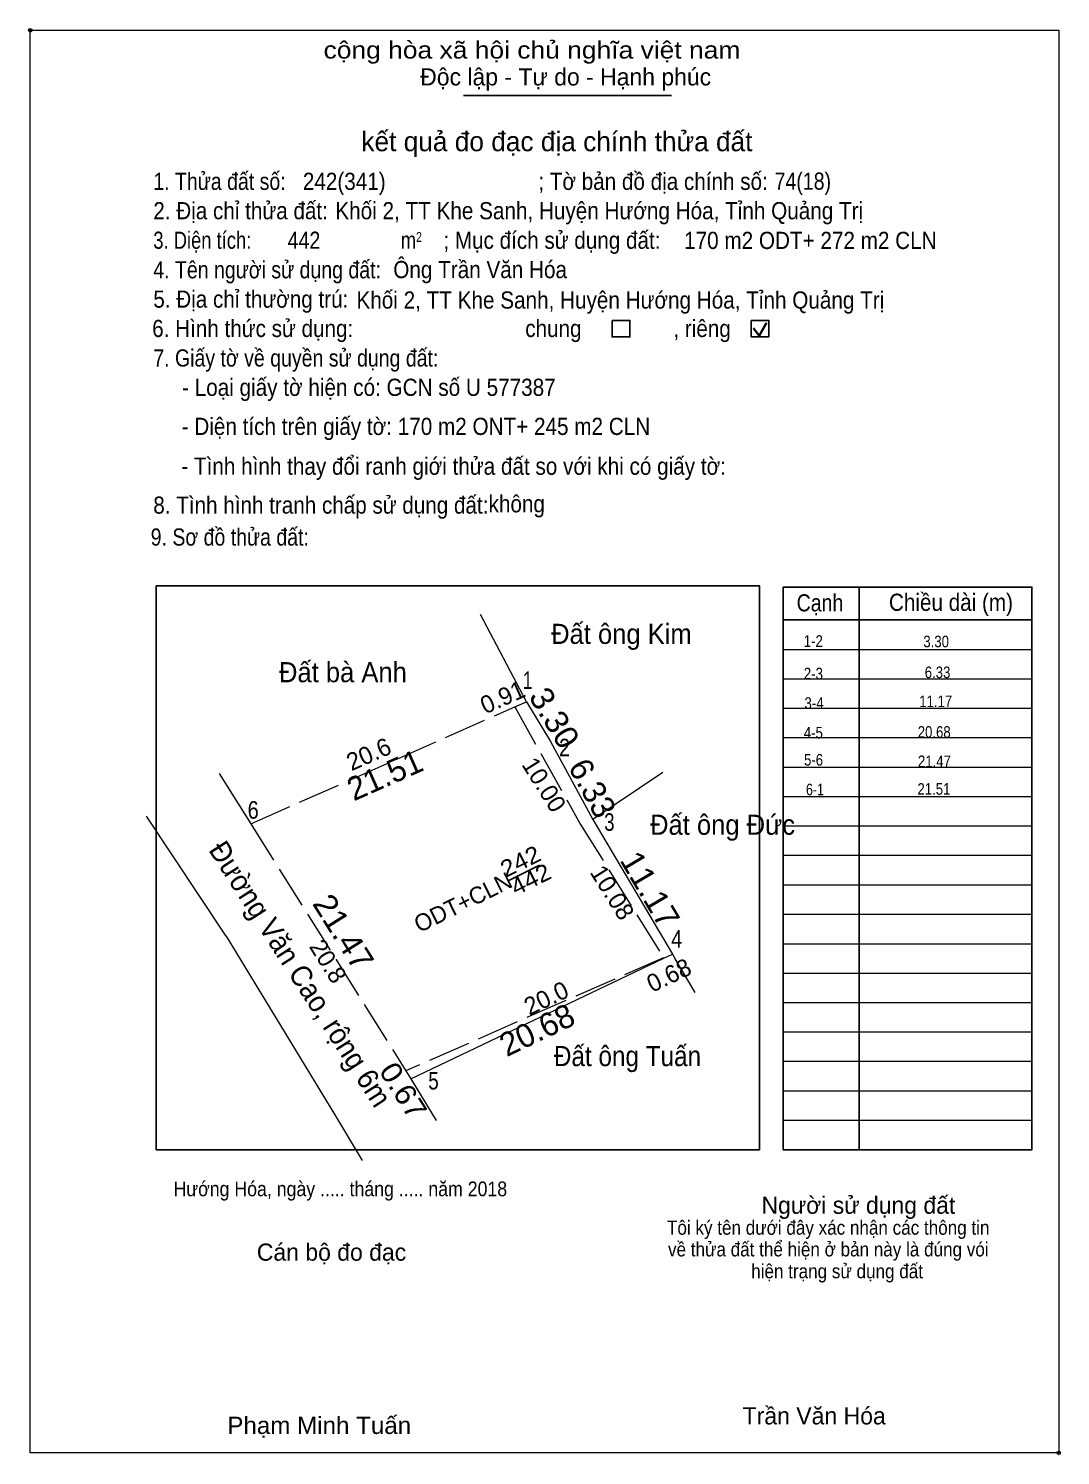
# Model space of a CAD drawing. Header units: metres. Extents: x 550892 to 551548, y 1839195 to 1839337.
# Drawn here: x 551202.8 to 551258, y 1839197.9 to 1839274.3 of the extents above; entities that cross this region are included whole.
import ezdxf
from ezdxf.enums import TextEntityAlignment as Align

# ---------------------------------------------------------------- set-up
doc = ezdxf.new("R2010")
doc.units = ezdxf.units.M
doc.header["$LTSCALE"] = 0.38
doc.header["$PDMODE"] = 32
doc.header["$PDSIZE"] = 0.19
doc.linetypes.add('LONG_DASHED', pattern=[7.5, 6, -1.5])
for name, color, linetype, lineweight in [('1', 7, 'Continuous', 13), ('2', 7, 'Continuous', 13), ('55', 7, 'LONG_DASHED', 13), ('6', 7, 'Continuous', 13), ('63', 7, 'Continuous', 13), ('7', 7, 'Continuous', 13)]:
    doc.layers.add(name, color=color, linetype=linetype, lineweight=lineweight)
doc.layers.add('4', color=7, linetype='Continuous')

msp = doc.modelspace()

# ---------------------------------------------------------------- linework, layer by layer
at = {"layer": '2'}
for p, q in [((551229.47, 1839238.26), (551227.01, 1839242.94)), ((551228.84, 1839237.99), (551229.47, 1839238.26)), ((551213.03, 1839234.42), (551214.72, 1839231.73)), ((551236.77, 1839234.48), (551233.02, 1839231.97)), ((551213.39, 1839225.72), (551209.13, 1839232.14)), ((551233.02, 1839231.97), (551237.28, 1839224.76)), ((551237.28, 1839224.76), (551237.42, 1839224.52)), ((551238.49, 1839222.71), (551237.42, 1839224.52)), ((551223.01, 1839218.52), (551223.28, 1839218.09)), ((551223.28, 1839218.09), (551224.63, 1839215.86))]:
    msp.add_line(p, q, dxfattribs=at)
at = {"layer": '2', "linetype": 'LONG_DASHED'}
for q in [(551228.84, 1839237.99), (551223.01, 1839218.52)]:
    msp.add_line((551214.72, 1839231.73), q, dxfattribs=at)
at = {"layer": '2', "lineweight": 25}
msp.add_line((551228.48, 1839228.69), (551230.16, 1839229.52), dxfattribs=at)
at = {"layer": '2'}
for points in [[(551229.47, 1839238.26), (551230.75, 1839236.14), (551233.02, 1839231.97)], [(551213.39, 1839225.72), (551219.21, 1839216.16), (551220.57, 1839213.9), (551220.68, 1839213.72)], [(551223.28, 1839218.09), (551236.82, 1839224.54), (551237.28, 1839224.76)]]:
    msp.add_lwpolyline(points, dxfattribs=at)
at = {"layer": '55'}
msp.add_line((551236.8, 1839224.57), (551223.01, 1839218.52), dxfattribs=at)
msp.add_lwpolyline([(551228.84, 1839237.99), (551232.36, 1839231.7), (551236.8, 1839224.57)], dxfattribs=at)
at = {"layer": '7', "lineweight": 25}
for p, q in [((551226.09, 1839270.7), (551237.22, 1839270.7)), ((551247.27, 1839244.4), (551247.27, 1839214.3)), ((551243.2, 1839242.64), (551256.51, 1839242.64))]:
    msp.add_line(p, q, dxfattribs=at)
at = {"layer": '7', "lineweight": 35}
for p, q in [((551241.61, 1839258.26), (551241.92, 1839257.85)), ((551241.92, 1839257.85), (551242.31, 1839258.54))]:
    msp.add_line(p, q, dxfattribs=at)
at = {"layer": '7'}
for p, q in [((551243.2, 1839241.07), (551256.51, 1839241.07)), ((551243.2, 1839239.5), (551256.51, 1839239.5)), ((551243.2, 1839237.92), (551256.51, 1839237.92)), ((551243.2, 1839236.35), (551256.51, 1839236.35)), ((551243.2, 1839234.77), (551256.51, 1839234.77)), ((551243.2, 1839233.2), (551256.51, 1839233.2)), ((551243.2, 1839231.62), (551256.51, 1839231.62)), ((551243.2, 1839230.05), (551256.51, 1839230.05)), ((551243.2, 1839228.47), (551256.51, 1839228.47)), ((551243.2, 1839226.9), (551256.51, 1839226.9)), ((551243.2, 1839225.32), (551256.51, 1839225.32)), ((551243.2, 1839223.75), (551256.51, 1839223.75)), ((551243.2, 1839222.17), (551256.51, 1839222.17)), ((551243.2, 1839220.6), (551256.51, 1839220.6)), ((551243.2, 1839219.03), (551256.51, 1839219.03)), ((551243.2, 1839217.45), (551256.51, 1839217.45)), ((551243.2, 1839215.88), (551256.51, 1839215.88))]:
    msp.add_line(p, q, dxfattribs=at)
msp.add_lwpolyline([(551202.92, 1839274.19), (551257.94, 1839274.19), (551257.94, 1839198.08), (551202.92, 1839198.08)], close=True, dxfattribs=at)
at = {"layer": '7', "lineweight": 25}
for points in [[(551234.05, 1839258.67), (551235, 1839258.67), (551235, 1839257.79), (551234.05, 1839257.79)], [(551241.49, 1839258.67), (551242.43, 1839258.67), (551242.43, 1839257.79), (551241.49, 1839257.79)], [(551209.66, 1839244.46), (551241.94, 1839244.46), (551241.94, 1839214.3), (551209.66, 1839214.3)], [(551243.2, 1839244.4), (551256.51, 1839244.4), (551256.51, 1839214.3), (551243.2, 1839214.3)]]:
    msp.add_lwpolyline(points, close=True, dxfattribs=at)
at = {"layer": '7'}
for p in [(551202.92, 1839274.19), (551257.94, 1839198.08)]:
    msp.add_point(p, dxfattribs=at)

# ---------------------------------------------------------------- texts
at = {"layer": '1'}
for s, height, width, p in [('Hướng Hóa, ngày ..... tháng ..... năm 2018', 0.7875, 0.9, (551210.58, 1839211.81)), ('Phạm Minh Tuấn', 0.92, 1.05, (551213.46, 1839199.09))]:
    msp.add_text(s, height=height, dxfattribs=dict(at, width=width)).set_placement(p)
msp.add_text('Trần Văn Hóa', height=0.92, dxfattribs=at).set_placement((551241.03, 1839199.6))
at = {"layer": '2', "width": 0.85}
msp.add_text('442', height=0.92, dxfattribs=at).set_placement((551216.69, 1839262.5))
at = {"layer": '2', "width": 0.95}
for s, p in [('Đất ông Kim', (551234.545, 1839241.36)), ('Đất bà Anh', (551219.645, 1839239.31)), ('Đất ông Đức', (551239.955, 1839231.15))]:
    msp.add_text(s, height=1.076, dxfattribs=at).set_placement(p, align=Align.CENTER)
at = {"layer": '2'}
for s, width, p in [(' 1', 0.75, (551229.79, 1839238.95)), (' 2', 0.85, (551231.8, 1839235.35)), (' 6', 0.85, (551215.14, 1839232.01)), (' 3', 0.8, (551234.18, 1839231.36)), (' 4', 0.85, (551237.8, 1839225.11))]:
    msp.add_text(s, height=0.9374, dxfattribs=dict(at, width=width)).set_placement(p, align=Align.RIGHT)
for s, height, rotation, p in [('0.91', 0.9374, 23.884, (551228.3752, 1839238.0794)), ('20.6', 0.9374, 23.884, (551221.2152, 1839235.0371)), ('21.51', 1.25, 23.884, (551222.1369, 1839233.7767)), ('10.00', 0.9374, 302.099, (551230.0088, 1839233.5791)), ('10.08', 0.9374, 302.099, (551233.6594, 1839227.8141)), ('20.8', 0.9374, 302.099, (551218.4563, 1839224.1341)), ('0.68', 0.9374, 25.462, (551237.2885, 1839223.2121)), ('20.0', 0.9374, 25.462, (551230.7235, 1839221.9893))]:
    msp.add_text(s, height=height, rotation=rotation, dxfattribs=at).set_placement(p, align=Align.CENTER)
for s, height, rotation, width, p in [('Đường Văn Cao, rộng 6m', 1.125, 302.799, 0.95, (551216.895, 1839223.3997)), ('242', 0.9, 26.275, 1.1, (551229.3408, 1839229.3241)), ('442', 0.9, 26.275, 1.1, (551229.8908, 1839228.3641)), ('21.47', 1.25, 302.099, 1.05, (551219.1436, 1839225.6071))]:
    msp.add_text(s, height=height, rotation=rotation, dxfattribs=dict(at, width=width)).set_placement(p, align=Align.CENTER)
msp.add_text('ODT+CLN ', height=0.9, rotation=26.275, dxfattribs=at).set_placement((551229.1016, 1839228.5357), align=Align.RIGHT)
at = {"layer": '4', "width": 0.9}
msp.add_text('Đất ông Tuấn', height=1.08, dxfattribs=at).set_placement((551234.87, 1839218.77), align=Align.CENTER)
at = {"layer": '55'}
for s, height, rotation, width, p in [('3.30', 1.25, 300.994, 1.05, (551230.428, 1839237.0818)), ('11.17', 1.25, 300.559, 1.05, (551235.542, 1839227.9028)), ('0.67', 1.125, 302.276, 1.1, (551222.3971, 1839217.1554))]:
    msp.add_text(s, height=height, rotation=rotation, dxfattribs=dict(at, width=width)).set_placement(p, align=Align.CENTER)
for s, rotation, p in [('6.33', 298.589, (551232.4434, 1839233.3491)), ('20.68', 25.463, (551230.2963, 1839220.1478))]:
    msp.add_text(s, height=1.25, rotation=rotation, dxfattribs=at).set_placement(p, align=Align.CENTER)
at = {"layer": '6', "width": 0.9}
for s, p in [('170 m2 ODT+ 272 m2 CLN', (551237.9, 1839262.49)), ('Ông Trần Văn Hóa', (551222.34, 1839260.93))]:
    msp.add_text(s, height=0.92, dxfattribs=at).set_placement(p)
at = {"layer": '63'}
for s, height, width, p in [('1-2', 0.625, 0.85, (551244.81, 1839241.2)), ('3.30', 0.62, 0.85, (551251.385, 1839241.18)), ('2-3', 0.625, 0.85, (551244.815, 1839239.46)), ('6.33', 0.62, 0.85, (551251.46, 1839239.53)), ('3-4', 0.625, 0.85, (551244.85, 1839237.88)), ('11.17', 0.62, 0.85, (551251.36, 1839237.98)), ('4-5', 0.62, 0.85, (551244.815, 1839236.3)), ('20.68', 0.62, 0.85, (551251.28, 1839236.34)), ('5-6', 0.62, 0.85, (551244.825, 1839234.85)), ('21.47', 0.62, 0.85, (551251.29, 1839234.77)), ('6-1', 0.62, 0.8, (551244.9, 1839233.26)), ('21.51', 0.62, 0.85, (551251.265, 1839233.29))]:
    msp.add_text(s, height=height, dxfattribs=dict(at, width=width)).set_placement(p, align=Align.CENTER)
at = {"layer": '63', "width": 0.8}
msp.add_text(' 5', height=0.9374, dxfattribs=at).set_placement((551224.77, 1839217.52), align=Align.RIGHT)
at = {"layer": '7'}
for s, height, width, p in [('cộng hòa xã hội chủ nghĩa việt nam', 0.9184, 1.15, (551218.61, 1839272.68)), ('1. Thửa đất số:', 0.9184, 0.85, (551209.5, 1839265.65)), ('242(341)', 0.92, 0.9, (551217.5, 1839265.65)), ('; Tờ bản đồ địa chính số:', 0.9184, 0.9, (551230.1, 1839265.65)), ('74(18)', 0.92, 0.85, (551242.74, 1839265.66)), ('2. Địa chỉ thửa đất:', 0.9184, 0.9, (551209.5, 1839264.08)), ('Khối 2, TT Khe Sanh, Huyện Hướng Hóa, Tỉnh Quảng Trị', 0.92, 0.9, (551219.24, 1839264.08)), ('3. Diện tích:', 0.9184, 0.8, (551209.5, 1839262.5)), ('2', 0.5248, 0.8, (551223.56, 1839262.87)), ('; Mục đích sử dụng đất:', 0.9184, 0.9, (551225.02, 1839262.5)), ('m', 0.9184, 0.8, (551222.74, 1839262.5)), ('4. Tên người sử dụng đất:', 0.9184, 0.85, (551209.5, 1839260.92)), ('5. Địa chỉ thường trú:', 0.9184, 0.9, (551209.5, 1839259.35)), ('Khối 2, TT Khe Sanh, Huyện Hướng Hóa, Tỉnh Quảng Trị', 0.92, 0.9, (551220.37, 1839259.3)), ('6. Hình thức sử dụng:', 0.9184, 0.9, (551209.44, 1839257.78)), ('chung                , riêng', 0.9184, 0.9, (551229.4, 1839257.78)), ('7. Giấy tờ về quyền sử dụng đất:', 0.9184, 0.85, (551209.5, 1839256.2)), ('     - Loại giấy tờ hiện có: GCN số U 577387', 0.92, 0.9, (551209.5, 1839254.63)), ('- Diện tích trên giấy tờ: 170 m2 ONT+ 245 m2 CLN', 0.92, 0.9, (551211.02, 1839252.54)), ('     - Tình hình thay đổi ranh giới thửa đất so với khi có giấy tờ: ', 0.92, 0.9, (551209.46, 1839250.41)), ('8. Tình hình tranh chấp sử dụng đất: ', 0.9175, 0.9, (551209.5, 1839248.33)), ('không', 0.9185, 0.9, (551227.44, 1839248.4)), ('9. Sơ đồ thửa đất:', 0.9184, 0.85, (551209.36, 1839246.62)), ('Cạnh', 0.9184, 0.85, (551243.92, 1839243.1)), ('Chiều dài (m)', 0.9184, 0.9, (551248.86, 1839243.13))]:
    msp.add_text(s, height=height, dxfattribs=dict(at, width=width)).set_placement(p)
for s, height, p in [('Độc lập - Tự do - Hạnh phúc', 0.9184, (551223.78, 1839271.24)), ('Người sử dụng đất', 0.9184, (551242.04, 1839210.87)), ('Cán bộ đo đạc', 0.9185, (551215.04, 1839208.36))]:
    msp.add_text(s, height=height, dxfattribs=at).set_placement(p)
for s, height, p in [('kết quả đo đạc địa chính thửa đất', 1.05, (551231.095, 1839267.72)), ('.', 0.2624, (551257.9383, 1839197.94))]:
    msp.add_text(s, height=height, dxfattribs=at).set_placement(p, align=Align.CENTER)
at = {"layer": '7', "width": 0.9}
for s, p in [('Tôi ký tên dưới đây xác nhận các thông tin', (551245.61, 1839209.75)), ('về thửa đất thể hiện ở bản này là đúng vói', (551245.615, 1839208.59)), ('hiện trạng sử dụng đất', (551246.085, 1839207.42))]:
    msp.add_text(s, height=0.7588, dxfattribs=at).set_placement(p, align=Align.CENTER)

doc.saveas('drawing.dxf')
